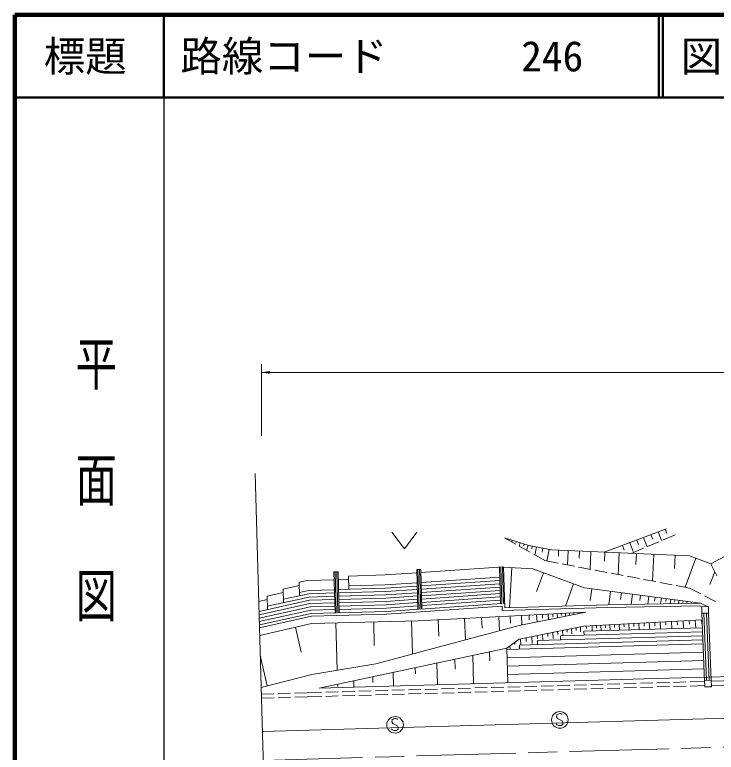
# Model space of a CAD drawing. Units: millimetres, scale not verified. Extents: x 40000 to 680000, y 20000 to 380000.
# Drawn here: x 40000 to 124682, y 290981 to 380000 of the extents above; entities that cross this region are included whole.
import ezdxf
from ezdxf.enums import TextEntityAlignment as Align

# ---------------------------------------------------------------- set-up
doc = ezdxf.new("R2010")
doc.units = ezdxf.units.MM
doc.header["$LTSCALE"] = 1000
doc.linetypes.add('CHAIN', pattern=[18.5, 12, -1.5, 3.5, -1.5])
for name, color, linetype, lineweight in [('M-BGD', 7, 'Continuous', 13), ('M-BMK', 2, 'CHAIN', 13), ('M-BMK-OTRS', 5, 'Continuous', 13), ('M-STR-HTXT', 7, 'Continuous', 13), ('M-STR-STRC', 7, 'Continuous', 13), ('M-TTL', 2, 'Continuous', 140), ('M-TTL-BAND', 7, 'Continuous', 25), ('M-TTL-LINE', 7, 'Continuous', 50)]:
    doc.layers.add(name, color=color, linetype=linetype, lineweight=lineweight)
doc.layers.add('M-TTL-TXT', color=7, linetype='Continuous')
doc.styles.add('@ＭＳ ゴシック', font='')
doc.styles.add('ＭＳ ゴシック', font='')
doc.styles.get('@ＭＳ ゴシック').set_extended_font_data('@MS Gothic')
doc.styles.get('ＭＳ ゴシック').set_extended_font_data('MS Gothic')

# ---------------------------------------------------------------- blocks, each defined once
blk = doc.blocks.new('filled_arrow')
at = {"color": 0, "linetype": 'Continuous', "lineweight": -2}
blk.add_solid([(7.5, 1.25), (0, 0), (7.5, -1.25)], dxfattribs=at)

msp = doc.modelspace()

# ---------------------------------------------------------------- linework, layer by layer
at = {"layer": 'M-BGD'}
for p, q in [((111168, 315120), (118673, 317959)), ((118529, 317904), (118730, 317379)), ((124033, 313715), (132646, 318378)), ((85532, 317548), (87032, 315548)), ((87032, 315548), (88532, 317548)), ((116797, 317242), (117010, 316684)), ((117689, 317583), (118090, 316532)), ((118218, 316587), (119709, 317219)), ((99126, 316873), (102051, 315935)), ((100469, 316108), (99126, 316873)), ((100078, 316567), (100014, 316367)), ((100554, 316415), (100522, 316315)), ((101030, 316262), (100902, 315861)), ((101507, 316109), (101442, 315909)), ((114254, 316271), (114656, 315220)), ((115095, 316592), (115295, 316067)), ((115905, 316901), (116331, 315786)), ((116377, 315806), (117758, 316391)), ((102207, 315118), (100903, 315860)), ((101983, 315957), (101790, 315356)), ((102051, 315935), (104850, 315394)), ((102476, 315853), (102417, 315543)), ((102972, 315757), (102785, 314789)), ((103747, 315608), (103653, 315124)), ((104521, 315458), (104250, 314056)), ((104850, 315394), (121449, 314679)), ((105656, 315360), (105626, 314646)), ((106798, 315311), (106723, 313588)), ((108175, 315251), (108138, 314390)), ((109553, 315192), (109462, 313070)), ((113362, 315930), (113575, 315372)), ((114426, 314978), (115917, 315610)), ((103985, 314106), (102642, 314871)), ((111250, 315119), (111205, 314058)), ((112948, 315045), (112835, 312432)), ((115038, 314955), (114982, 313649)), ((117129, 314865), (116990, 311646)), ((119704, 314754), (119635, 313145)), ((122228, 314389), (120927, 310901)), ((121449, 314679), (124033, 313715)), ((99013, 313360), (89028, 312678)), ((99013, 313360), (99155, 308406)), ((105594, 313802), (103985, 314106)), ((107559, 313430), (106085, 313709)), ((124033, 313715), (124753, 312286)), ((78522, 312754), (79022, 312768)), ((78522, 312754), (78664, 307806)), ((78672, 312758), (78814, 307810)), ((78872, 312764), (79014, 307816)), ((79022, 312768), (79164, 307820)), ((88529, 312644), (84663, 312380)), ((88518, 313040), (89018, 313055)), ((88518, 313040), (88655, 308242)), ((88668, 313045), (88805, 308252)), ((88868, 313050), (89005, 308266)), ((89018, 313055), (89155, 308276)), ((98640, 308924), (98514, 313327)), ((98790, 308934), (98664, 313331)), ((98989, 308948), (98863, 313337)), ((99013, 313341), (102536, 313120)), ((100011, 313279), (99706, 308422)), ((108792, 310815), (102536, 313120)), ((103815, 312649), (102974, 310366)), ((109524, 313058), (108050, 313337)), ((111489, 312687), (110015, 312966)), ((113454, 312315), (111980, 312594)), ((124506, 312777), (123901, 311241)), ((74333, 311499), (75293, 311711)), ((75293, 311711), (78549, 311804)), ((79049, 311818), (80288, 311854)), ((80276, 312254), (84663, 312380)), ((80276, 312254), (80322, 310654)), ((98548, 312125), (89063, 311477)), ((98560, 311725), (89074, 311077)), ((115419, 311943), (113946, 312222)), ((117385, 311572), (115911, 311850)), ((72394, 310660), (74345, 311092)), ((74333, 311499), (74380, 309870)), ((79083, 310619), (84740, 310781)), ((80311, 311054), (84721, 311181)), ((88563, 311443), (84721, 311181)), ((88575, 311043), (84740, 310781)), ((98571, 311325), (89086, 310677)), ((98583, 310925), (89097, 310277)), ((107468, 311303), (106478, 308616)), ((122767, 308995), (108792, 310815)), ((109664, 310701), (109479, 309282)), ((119350, 311200), (117876, 311479)), ((121450, 310803), (119841, 311107)), ((122831, 310094), (121450, 310803)), ((70455, 309822), (72406, 310253)), ((70455, 309822), (70501, 308194)), ((72394, 310660), (72441, 309032)), ((72429, 309439), (75490, 310116)), ((74368, 310277), (75441, 310514)), ((75441, 310514), (78583, 310605)), ((75490, 310116), (78595, 310205)), ((75539, 309717), (78606, 309805)), ((79095, 310219), (84760, 310382)), ((79106, 309819), (84779, 309982)), ((88586, 310643), (84760, 310382)), ((88598, 310243), (84779, 309982)), ((88609, 309843), (84798, 309582)), ((98594, 310524), (89109, 309877)), ((98605, 310124), (89120, 309477)), ((111935, 310406), (111721, 308766)), ((113247, 310235), (113140, 309415)), ((114559, 310064), (114397, 308821)), ((115553, 309934), (115472, 309313)), ((116547, 309805), (116424, 308863)), ((124611, 309181), (123276, 309865)), ((69450, 309190), (70466, 309415)), ((69485, 307969), (75589, 309318)), ((69496, 307562), (75638, 308919)), ((70490, 308601), (75539, 309717)), ((75589, 309318), (78618, 309405)), ((75638, 308919), (78629, 309005)), ((79118, 309419), (84798, 309582)), ((79129, 309020), (84818, 309183)), ((88621, 309442), (84818, 309183)), ((88632, 309042), (84837, 308783)), ((98790, 308934), (89005, 308266)), ((98617, 309724), (89132, 309076)), ((98628, 309324), (89143, 308676)), ((99139, 308958), (98989, 308948)), ((111591, 308763), (122767, 308995)), ((117300, 309707), (117239, 309236)), ((118054, 309609), (117961, 308895)), ((118624, 309534), (118578, 309178)), ((119195, 309460), (119125, 308919)), ((119691, 309395), (119656, 309125)), ((120187, 309331), (120136, 308940)), ((120683, 309266), (120657, 309071)), ((121178, 309202), (121147, 308961)), ((121674, 309137), (121659, 309017)), ((122767, 308995), (123597, 308569)), ((69508, 307155), (75687, 308521)), ((69520, 306748), (75737, 308122)), ((75687, 308521), (78641, 308605)), ((75737, 308122), (78652, 308206)), ((79141, 308620), (84837, 308783)), ((79152, 308220), (84856, 308383)), ((88644, 308642), (84856, 308383)), ((88805, 308252), (84876, 307984)), ((98829, 308616), (84898, 307665)), ((98829, 308616), (98844, 308077)), ((98844, 308077), (111599, 308443)), ((99155, 308406), (111591, 308763)), ((111599, 308443), (122692, 308673)), ((122692, 308673), (122933, 308550)), ((122933, 308550), (123733, 308573)), ((122933, 308550), (122956, 307750)), ((123733, 308573), (123756, 307773)), ((69531, 306353), (75786, 307723)), ((69541, 306015), (75825, 307404)), ((75786, 307723), (78814, 307810)), ((75825, 307404), (84885, 307664)), ((79014, 307816), (84876, 307984)), ((88716, 306861), (108926, 307880)), ((94284, 307142), (94414, 304551)), ((96356, 307246), (96421, 305951)), ((98428, 307351), (98514, 305641)), ((99796, 307420), (99839, 306565)), ((108926, 307880), (100886, 306272)), ((101163, 307489), (101221, 306339)), ((102083, 307535), (102112, 306960)), ((103003, 307582), (103047, 306704)), ((103705, 307617), (103727, 307178)), ((104407, 307652), (104440, 306983)), ((104942, 307679), (104959, 307345)), ((105478, 307706), (105503, 307196)), ((105977, 307732), (105990, 307476)), ((106476, 307757), (106495, 307394)), ((106976, 307782), (106985, 307601)), ((107475, 307807), (107486, 307592)), ((107975, 307832), (107980, 307725)), ((122956, 307750), (123756, 307773)), ((122956, 307750), (123269, 299525)), ((123193, 307756), (123518, 299665)), ((123513, 307765), (123838, 299676)), ((123756, 307773), (124081, 299684)), ((69568, 305080), (75839, 306513)), ((75839, 306513), (88716, 306861)), ((78749, 306592), (78904, 300869)), ((83328, 306716), (83405, 303854)), ((100886, 306272), (83584, 301672)), ((87906, 306839), (88014, 302850)), ((91095, 306981), (91196, 304988)), ((108687, 306214), (122986, 306963)), ((108982, 306229), (108999, 305902)), ((109686, 306266), (109720, 305611)), ((110210, 306294), (110227, 305966)), ((110734, 306321), (110770, 305641)), ((111278, 306350), (111296, 306010)), ((111822, 306378), (111859, 305672)), ((112387, 306408), (112405, 306055)), ((112951, 306437), (112989, 305705)), ((113537, 306468), (113556, 306102)), ((114123, 306499), (114163, 305738)), ((114731, 306531), (114751, 306150)), ((115339, 306562), (115381, 305773)), ((115971, 306596), (115991, 306201)), ((116602, 306629), (116645, 305810)), ((117257, 306663), (117279, 306253)), ((117912, 306697), (117957, 305847)), ((118593, 306733), (118615, 306308)), ((119273, 306769), (119319, 305886)), ((119979, 306806), (120002, 306364)), ((120684, 306843), (120732, 305927)), ((121417, 306881), (121441, 306423)), ((122150, 306919), (122200, 305969)), ((122910, 306959), (122935, 306484)), ((73894, 306069), (74578, 303080)), ((100907, 304635), (108687, 306214)), ((104952, 305456), (104991, 304719)), ((105537, 305575), (105556, 305206)), ((123041, 305507), (105883, 305015)), ((106121, 305693), (106156, 305020)), ((106675, 305805), (106693, 305457)), ((107228, 305918), (107263, 305257)), ((107752, 306024), (107770, 305694)), ((108277, 306130), (108309, 305505)), ((123023, 305993), (108705, 305582)), ((108705, 305582), (108719, 305096)), ((99398, 303535), (100907, 304635)), ((123078, 304536), (100928, 303901)), ((101037, 304662), (101077, 303901)), ((101725, 304801), (101748, 304368)), ((102414, 304941), (102457, 304120)), ((103065, 305073), (103087, 304663)), ((123060, 305022), (103110, 304450)), ((103110, 304450), (103124, 303964)), ((103717, 305205), (103756, 304465)), ((104335, 305331), (104355, 304942)), ((105883, 305015), (105897, 304529)), ((123097, 304051), (99403, 303371)), ((99783, 303815), (99806, 303376)), ((100356, 304233), (100369, 303985)), ((100928, 303901), (100942, 303416)), ((69636, 302680), (70478, 298997)), ((76740, 298697), (99398, 303535)), ((97342, 301996), (97311, 303089)), ((99398, 303534), (99518, 299350)), ((123135, 303046), (99432, 302366)), ((93177, 301002), (93143, 302199)), ((95286, 302657), (95385, 299232)), ((123173, 302041), (99461, 301361)), ((83584, 301672), (75856, 300346)), ((88354, 301176), (88375, 300446)), ((90952, 301731), (91028, 299107)), ((123211, 301036), (99489, 300355)), ((117415, 299863), (166669, 301276)), ((75856, 300346), (69747, 298814)), ((83221, 300081), (83241, 299384)), ((85687, 300607), (85735, 298955)), ((76740, 298697), (117429, 299864)), ((79014, 298907), (79006, 299181)), ((80926, 299591), (80948, 298818)), ((107526, 299079), (109026, 299122)), ((109526, 299136), (111025, 299178)), ((111525, 299192), (113024, 299235)), ((113524, 299249), (115023, 299291)), ((115523, 299306), (117023, 299348)), ((117522, 299362), (119022, 299405)), ((119522, 299419), (121021, 299461)), ((121521, 299475), (123269, 299525)), ((123281, 299657), (124081, 299684)), ((123308, 298859), (123281, 299657)), ((124081, 299684), (124108, 298887)), ((125581, 299591), (124085, 299549)), ((75290, 298166), (77039, 298216)), ((77538, 298230), (79038, 298273)), ((79538, 298287), (81037, 298329)), ((81537, 298343), (83036, 298386)), ((83536, 298400), (85035, 298442)), ((85535, 298457), (87035, 298499)), ((87534, 298513), (89034, 298556)), ((89534, 298570), (91033, 298612)), ((91533, 298626), (93032, 298669)), ((93532, 298683), (95031, 298725)), ((93546, 298183), (95046, 298226)), ((95531, 298740), (97031, 298782)), ((95546, 298240), (97045, 298282)), ((97530, 298796), (99030, 298839)), ((97545, 298296), (99044, 298339)), ((99530, 298853), (101029, 298895)), ((99544, 298353), (101043, 298395)), ((101529, 298909), (103028, 298952)), ((101543, 298410), (103043, 298452)), ((103528, 298966), (105027, 299008)), ((103542, 298466), (105042, 298509)), ((105527, 299023), (107027, 299065)), ((105542, 298523), (107041, 298565)), ((107541, 298579), (109040, 298622)), ((109540, 298636), (111039, 298678)), ((111539, 298693), (113039, 298735)), ((113538, 298749), (115038, 298792)), ((115538, 298806), (117037, 298848)), ((117537, 298862), (119036, 298905)), ((119536, 298919), (121035, 298961)), ((121535, 298975), (123283, 299025)), ((124108, 298887), (123308, 298859)), ((125595, 299091), (124099, 299049)), ((69771, 297993), (71281, 298041)), ((69785, 297493), (71296, 297541)), ((71781, 298056), (73280, 298103)), ((71796, 297557), (73295, 297604)), ((73780, 298119), (75290, 298166)), ((73795, 297619), (75305, 297667)), ((75305, 297667), (77053, 297716)), ((77553, 297730), (79052, 297773)), ((79552, 297787), (81051, 297829)), ((81551, 297844), (83051, 297886)), ((83550, 297900), (85050, 297943)), ((85550, 297957), (87049, 297999)), ((87549, 298013), (89048, 298056)), ((89548, 298070), (91047, 298112)), ((91547, 298127), (93047, 298169)), ((69900, 293489), (126087, 295104))]:
    msp.add_line(p, q, dxfattribs=at)
at = {"layer": 'M-BMK'}
msp.add_line((70000, 290000), (227935, 294530), dxfattribs=at)
at = {"layer": 'M-BMK-OTRS'}
msp.add_line((71064, 252888), (69007, 324616), dxfattribs=at)
at = {"layer": 'M-STR-HTXT'}
for p, q in [((69771, 329160), (69771, 337834)), ((69771, 336834), (215769, 336834))]:
    msp.add_line(p, q, dxfattribs=at)
at = {"layer": 'M-STR-STRC'}
for p, q in [((105670, 295633), (105438, 295498)), ((105829, 295644), (105670, 295633)), ((105992, 295614), (105829, 295644)), ((106077, 295540), (105992, 295614)), ((85555, 294905), (85531, 294663)), ((85531, 294663), (85624, 294469)), ((85787, 295041), (85555, 294905)), ((85946, 295051), (85787, 295041)), ((86108, 295022), (85946, 295051)), ((86194, 294947), (86108, 295022)), ((105438, 295498), (105414, 295256)), ((105414, 295256), (105507, 295061)), ((105507, 295061), (106087, 294779)), ((106087, 294779), (106179, 294584)), ((85554, 293703), (85466, 293817)), ((85624, 294469), (86203, 294186)), ((86203, 294186), (86296, 293992)), ((86296, 293992), (86272, 293750)), ((105437, 294295), (105349, 294410)), ((105684, 294191), (105437, 294295)), ((105964, 294210), (105684, 294191)), ((106155, 294342), (105964, 294210)), ((106179, 294584), (106155, 294342)), ((85801, 293598), (85554, 293703)), ((86080, 293617), (85801, 293598)), ((86272, 293750), (86080, 293617))]:
    msp.add_line(p, q, dxfattribs=at)
for centre in [(105799, 294880), (85916, 294287)]:
    msp.add_circle(centre, 1000, dxfattribs=at)
at = {"layer": 'M-TTL'}
for p, q in [((40000, 380000), (40000, 20000)), ((680000, 380000), (40000, 380000))]:
    msp.add_line(p, q, dxfattribs=at)
at = {"layer": 'M-TTL-BAND'}
msp.add_line((58000, 370000), (58000, 20000), dxfattribs=at)
at = {"layer": 'M-TTL-LINE'}
for p, q in [((58000, 380000), (58000, 370000)), ((117750, 380000), (117750, 370000)), ((118250, 380000), (118250, 370000)), ((40000, 370000), (680000, 370000))]:
    msp.add_line(p, q, dxfattribs=at)

# ---------------------------------------------------------------- block references
at = {"layer": 'M-STR-HTXT', "xscale": 133, "yscale": 133}
msp.add_blockref('filled_arrow', (69771, 336834), dxfattribs=at)

# ---------------------------------------------------------------- texts
at = {"layer": 'M-TTL-BAND', "style": '@ＭＳ ゴシック', "width": 1.4}
msp.add_text('平  面  図', height=3666, rotation=270, dxfattribs=at).set_placement((49777, 306475), align=Align.MIDDLE_RIGHT)
at = {"layer": 'M-TTL-TXT', "style": 'ＭＳ ゴシック'}
msp.add_text('標題', height=3666, dxfattribs=at).set_placement((48500, 375000), align=Align.MIDDLE_CENTER)
for s, p in [('路線コード', (60000, 375000)), ('246', (101142, 375000)), ('図面コード', (120380, 375000))]:
    msp.add_text(s, height=3666, dxfattribs=at).set_placement(p, align=Align.MIDDLE_LEFT)

doc.saveas('drawing.dxf')
